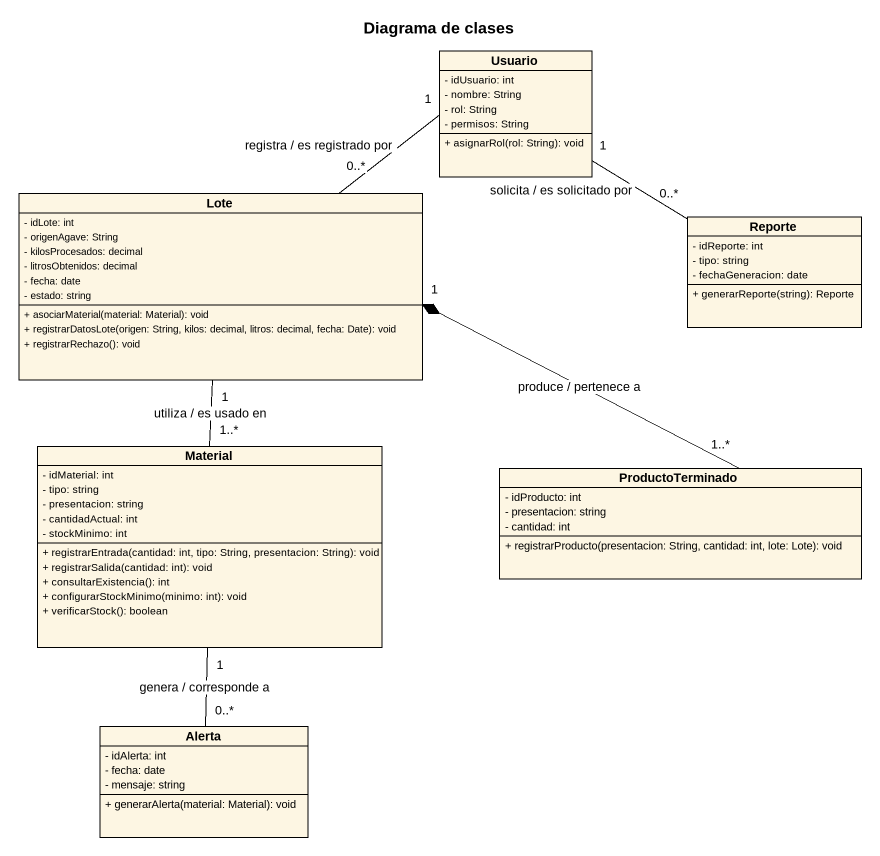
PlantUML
@startuml
title Diagrama de clases
hide circle
hide empty members
skinparam classAttributeIconSize 0
class Usuario {
  - idUsuario: int
  - nombre: String
  - rol: String
  - permisos: String
  + asignarRol(rol: String): void
}
class Lote {
  - idLote: int
  - origenAgave: String
  - kilosProcesados: decimal
  - litrosObtenidos: decimal
  - fecha: date
  - estado: string
  + asociarMaterial(material: Material): void
  + registrarDatosLote(origen: String, kilos: decimal, litros: decimal, fecha: Date): void
  + registrarRechazo(): void
}
class Reporte {
  - idReporte: int
  - tipo: string
  - fechaGeneracion: date
  + generarReporte(string): Reporte
}
class Material {
  - idMaterial: int
  - tipo: string
  - presentacion: string
  - cantidadActual: int
  - stockMinimo: int
  + registrarEntrada(cantidad: int, tipo: String, presentacion: String): void
  + registrarSalida(cantidad: int): void
  + consultarExistencia(): int
  + configurarStockMinimo(minimo: int): void
  + verificarStock(): boolean
}
class ProductoTerminado {
  - idProducto: int
  - presentacion: string
  - cantidad: int
  + registrarProducto(presentacion: String, cantidad: int, lote: Lote): void
}
class Alerta {
  - idAlerta: int
  - fecha: date
  - mensaje: string
  + generarAlerta(material: Material): void
}
Usuario "1" -left- "0..*" Lote : registra / es registrado por
Usuario "1" -- "0..*" Reporte : solicita / es solicitado por
Lote "1" -- "1..*" Material : utiliza / es usado en
Material "1" -- "0..*" Alerta : genera / corresponde a
ProductoTerminado "1..*" -left-* "1" Lote : produce / pertenece a
@enduml
